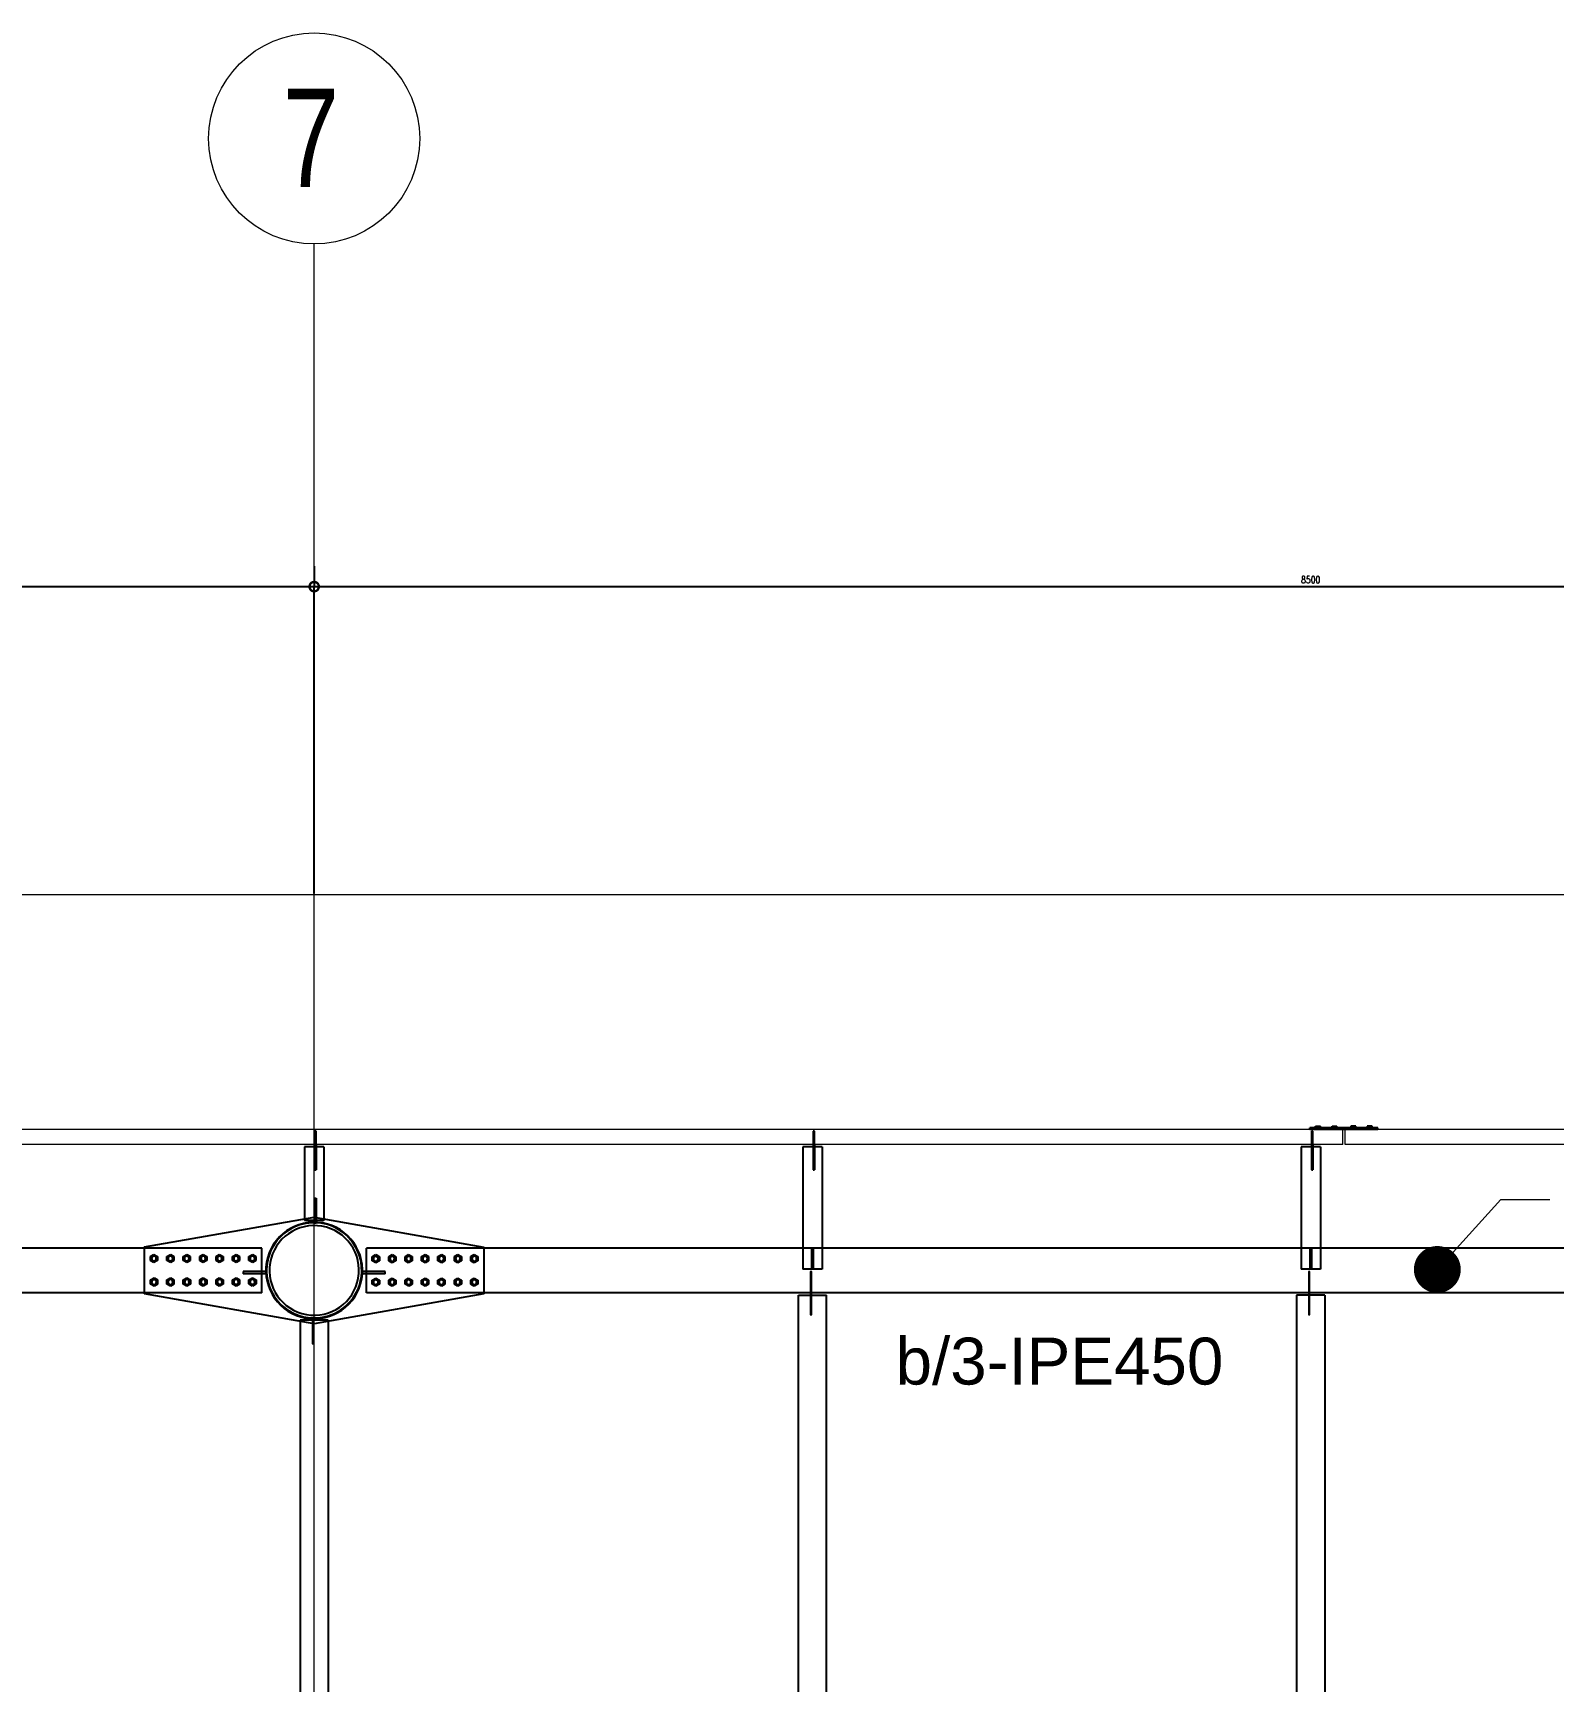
# Model space of a CAD drawing. Header units: millimetres. Extents: x -158 to 97215, y -53820 to 8373.
# Drawn here: x 15034 to 21517, y -28559 to -21530 of the extents above; entities that cross this region are included whole.
import ezdxf
from ezdxf.enums import TextEntityAlignment as Align

# ---------------------------------------------------------------- set-up
doc = ezdxf.new("R2010")
doc.units = ezdxf.units.MM
doc.header["$LTSCALE"] = 0.8
doc.linetypes.add('Grid Line', pattern=[3.33375, 1.905, -0.47625, 0.47625, -0.47625])
for name, color, linetype, lineweight in [('0-1', 7, 'Continuous', 5), ('E_COLUMNAS-1', 1, 'Continuous', 25), ('E_EJES', 8, 'Continuous', 9), ('E_EJES-1', 8, 'Grid Line', 9), ('E_TEXTO', 3, 'Continuous', 9), ('P-PLATINA', 6, 'Continuous', 15)]:
    doc.layers.add(name, color=color, linetype=linetype, lineweight=lineweight)
doc.layers.add('COTAS', color=8, linetype='Continuous')
doc.layers.add('VIGAS', color=8, linetype='Continuous')
doc.styles.add('CNI_COTAS', font='romans.shx', dxfattribs={"width": 0.8})
doc.styles.add('Swis721 LtCn BT', font='swisscl.ttf', dxfattribs={"height": 0.42})
doc.styles.add('VERDANA', font='arial.ttf')
doc.dimstyles.new('1.5', dxfattribs={"dimscale": 0, "dimtxt": 30, "dimasz": 80, "dimexe": 4, "dimexo": 4, "dimgap": 15, "dimtad": 1, "dimdec": 0, "dimzin": 4, "dimdsep": 46, "dimtxsty": 'CNI_COTAS', "dimblk": 'DOTSMALL', "dimcen": 0, "dimclrd": 256, "dimclrt": 3, "dimadec": 0, "dimazin": 0, "dimtfac": 1, "dimtdec": 0, "dimtmove": 2, "dimatfit": 0, "dimldrblk": 'DOTSMALL', "dimfxl": 0.05, "dimtolj": 1, "dimtzin": 0, "dimarcsym": 0})

# ---------------------------------------------------------------- blocks, each defined once
blk = doc.blocks.new('Grid - CNI_NOMBRE EJES-372759-_6_00m_N_E_-NIVEL-2 DOC')
at = {"layer": 'E_EJES'}
blk.add_circle((0, 0), 0.003, dxfattribs=at)
blk = doc.blocks.new('_DotSmall')
at = {"color": 0, "linetype": 'ByBlock', "const_width": 0.5}
blk.add_lwpolyline([(-0.0625, 0, 1), (0.0625, 0, 1)], format="xyb", close=True, dxfattribs=at)
blk = doc.blocks.new('*D172')
at = {"layer": 'COTAS', "color": 0, "lineweight": -2, "transparency": 16777216}
for p, q in [((7733.3, -25200.7), (7733.3, -23887.4)), ((16233.3, -25200.7), (16233.3, -23887.4))]:
    blk.add_line(p, q, dxfattribs=at)
at = {"layer": 'COTAS', "lineweight": -2, "transparency": 16777216}
blk.add_line((7733.3, -23891.4), (16233.3, -23891.4), dxfattribs=at)
at = {"layer": 'Defpoints', "color": 0, "transparency": 16777216}
for p in [(16233.3, -23891.4), (7733.3, -25204.7), (16233.3, -25204.7)]:
    blk.add_point(p, dxfattribs=at)
at = {"layer": 'COTAS', "lineweight": -2, "transparency": 16777216, "xscale": 80, "yscale": 80, "zscale": 80, "rotation": 180}
blk.add_blockref('_DotSmall', (7733.3, -23891.4), dxfattribs=at)
at = {"layer": 'COTAS', "lineweight": -2, "transparency": 16777216, "xscale": 80, "yscale": 80, "zscale": 80}
blk.add_blockref('_DotSmall', (16233.3, -23891.4), dxfattribs=at)
at = {"layer": 'COTAS', "color": 3, "transparency": 16777216, "insert": (11983.3, -23861.4), "char_height": 30, "attachment_point": 5, "style": 'CNI_COTAS'}
blk.add_mtext('\\A1;8500', dxfattribs=at)
blk = doc.blocks.new('*D167')
at = {"layer": 'COTAS', "color": 0, "lineweight": -2, "transparency": 16777216}
blk.add_line((16233.3, -23804.8), (16233.3, -23895.4), dxfattribs=at)
at = {"layer": 'COTAS', "lineweight": -2, "transparency": 16777216}
blk.add_line((16233.3, -23891.4), (24733.3, -23891.4), dxfattribs=at)
at = {"layer": 'Defpoints', "color": 0, "transparency": 16777216}
for p in [(16233.3, -23800.8), (24733.3, -23891.4), (24733.3, -23891.4)]:
    blk.add_point(p, dxfattribs=at)
at = {"layer": 'COTAS', "lineweight": -2, "transparency": 16777216, "xscale": 80, "yscale": 80, "zscale": 80, "rotation": 180}
blk.add_blockref('_DotSmall', (16233.3, -23891.4), dxfattribs=at)
at = {"layer": 'COTAS', "lineweight": -2, "transparency": 16777216, "xscale": 80, "yscale": 80, "zscale": 80}
blk.add_blockref('_DotSmall', (24733.3, -23891.4), dxfattribs=at)
at = {"layer": 'COTAS', "color": 3, "transparency": 16777216, "insert": (20483.3, -23861.4), "char_height": 30, "attachment_point": 5, "style": 'CNI_COTAS'}
blk.add_mtext('\\A1;8500', dxfattribs=at)

msp = doc.modelspace()

# ---------------------------------------------------------------- linework, layer by layer
at = {"color": 1, "linetype": 'Continuous'}
for centre, radius, start, end in [((15550.1, -26757.4), 11.5, 18.0268, 198.0268), ((15550.1, -26757.4), 11.5, 198.0268, 18.0268), ((15550.1, -26757.4), 10, 90.0268, 270.0268), ((15550.1, -26757.4), 10, 270.0268, 90.0268), ((15620.1, -26757.3), 11.5, 18.0268, 198.0268), ((15620.1, -26757.3), 11.5, 198.0268, 18.0268), ((15620.1, -26757.3), 10, 90.0268, 270.0268), ((15620.1, -26757.3), 10, 270.0268, 90.0268), ((15690.1, -26757.3), 11.5, 18.0268, 198.0268), ((15690.1, -26757.3), 11.5, 198.0268, 18.0268), ((15690.1, -26757.3), 10, 90.0268, 270.0268), ((15690.1, -26757.3), 10, 270.0268, 90.0268), ((15760.1, -26757.3), 11.5, 18.0268, 198.0268), ((15760.1, -26757.3), 11.5, 198.0268, 18.0268), ((15760.1, -26757.3), 10, 90.0268, 270.0268), ((15760.1, -26757.3), 10, 270.0268, 90.0268), ((15830.1, -26757.2), 11.5, 18.0268, 198.0268), ((15830.1, -26757.2), 11.5, 198.0268, 18.0268), ((15830.1, -26757.2), 10, 90.0268, 270.0268), ((15830.1, -26757.2), 10, 270.0268, 90.0268), ((15900.1, -26757.2), 11.5, 18.0268, 198.0268), ((15900.1, -26757.2), 11.5, 198.0268, 18.0268), ((15900.1, -26757.2), 10, 90.0268, 270.0268), ((15900.1, -26757.2), 10, 270.0268, 90.0268), ((15970.1, -26757.2), 11.5, 18.0268, 198.0268), ((15970.1, -26757.2), 11.5, 198.0268, 18.0268), ((15970.1, -26757.2), 10, 90.0268, 270.0268), ((15970.1, -26757.2), 10, 270.0268, 90.0268), ((16496.2, -26758), 11.5, 18.0268, 198.0268), ((16496.2, -26758), 11.5, 198.0268, 18.0268), ((16496.2, -26758), 10, 90.0268, 270.0268), ((16496.2, -26758), 10, 270.0268, 90.0268), ((16566.2, -26757.9), 11.5, 18.0268, 198.0268), ((16566.2, -26757.9), 11.5, 198.0268, 18.0268), ((16566.2, -26757.9), 10, 90.0268, 270.0268), ((16566.2, -26757.9), 10, 270.0268, 90.0268), ((16636.2, -26757.9), 11.5, 18.0268, 198.0268), ((16636.2, -26757.9), 11.5, 198.0268, 18.0268), ((16636.2, -26757.9), 10, 90.0268, 270.0268), ((16636.2, -26757.9), 10, 270.0268, 90.0268), ((16706.2, -26757.9), 11.5, 18.0268, 198.0268), ((16706.2, -26757.9), 11.5, 198.0268, 18.0268), ((16706.2, -26757.9), 10, 90.0268, 270.0268), ((16706.2, -26757.9), 10, 270.0268, 90.0268), ((16776.2, -26757.8), 11.5, 18.0268, 198.0268), ((16776.2, -26757.8), 11.5, 198.0268, 18.0268), ((16776.2, -26757.8), 10, 90.0268, 270.0268), ((16776.2, -26757.8), 10, 270.0268, 90.0268), ((16846.2, -26757.8), 11.5, 18.0268, 198.0268), ((16846.2, -26757.8), 11.5, 198.0268, 18.0268), ((16846.2, -26757.8), 10, 90.0268, 270.0268), ((16846.2, -26757.8), 10, 270.0268, 90.0268), ((16916.2, -26757.8), 11.5, 18.0268, 198.0268), ((16916.2, -26757.8), 11.5, 198.0268, 18.0268), ((16916.2, -26757.8), 10, 90.0268, 270.0268), ((16916.2, -26757.8), 10, 270.0268, 90.0268), ((15550.2, -26857.4), 11.5, 18.0268, 198.0268), ((15550.2, -26857.4), 10, 90.0268, 270.0268), ((15550.2, -26857.4), 10, 270.0268, 90.0268), ((15620.2, -26857.3), 11.5, 18.0268, 198.0268), ((15620.2, -26857.3), 10, 90.0268, 270.0268), ((15620.2, -26857.3), 10, 270.0268, 90.0268), ((15690.2, -26857.3), 11.5, 18.0268, 198.0268), ((15690.2, -26857.3), 10, 90.0268, 270.0268), ((15690.2, -26857.3), 10, 270.0268, 90.0268), ((15760.2, -26857.3), 11.5, 18.0268, 198.0268), ((15760.2, -26857.3), 10, 90.0268, 270.0268), ((15760.2, -26857.3), 10, 270.0268, 90.0268), ((15830.2, -26857.2), 11.5, 18.0268, 198.0268), ((15830.2, -26857.2), 10, 90.0268, 270.0268), ((15830.2, -26857.2), 10, 270.0268, 90.0268), ((15900.2, -26857.2), 11.5, 18.0268, 198.0268), ((15900.2, -26857.2), 10, 90.0268, 270.0268), ((15900.2, -26857.2), 10, 270.0268, 90.0268), ((15970.2, -26857.2), 11.5, 18.0268, 198.0268), ((15970.2, -26857.2), 10, 90.0268, 270.0268), ((15970.2, -26857.2), 10, 270.0268, 90.0268), ((16496.2, -26858), 11.5, 18.0268, 198.0268), ((16496.2, -26858), 10, 90.0268, 270.0268), ((16496.2, -26858), 10, 270.0268, 90.0268), ((16566.2, -26857.9), 11.5, 18.0268, 198.0268), ((16566.2, -26857.9), 10, 90.0268, 270.0268), ((16566.2, -26857.9), 10, 270.0268, 90.0268), ((16636.2, -26857.9), 11.5, 18.0268, 198.0268), ((16636.2, -26857.9), 10, 90.0268, 270.0268), ((16636.2, -26857.9), 10, 270.0268, 90.0268), ((16706.2, -26857.9), 11.5, 18.0268, 198.0268), ((16706.2, -26857.9), 10, 90.0268, 270.0268), ((16706.2, -26857.9), 10, 270.0268, 90.0268), ((16776.2, -26857.8), 11.5, 18.0268, 198.0268), ((16776.2, -26857.8), 10, 90.0268, 270.0268), ((16776.2, -26857.8), 10, 270.0268, 90.0268), ((16846.2, -26857.8), 11.5, 18.0268, 198.0268), ((16846.2, -26857.8), 10, 90.0268, 270.0268), ((16846.2, -26857.8), 10, 270.0268, 90.0268), ((16916.2, -26857.8), 11.5, 18.0268, 198.0268), ((16916.2, -26857.8), 10, 90.0268, 270.0268), ((16916.2, -26857.8), 10, 270.0268, 90.0268), ((15550.2, -26857.4), 11.5, 198.0268, 18.0268), ((15620.2, -26857.3), 11.5, 198.0268, 18.0268), ((15690.2, -26857.3), 11.5, 198.0268, 18.0268), ((15760.2, -26857.3), 11.5, 198.0268, 18.0268), ((15830.2, -26857.2), 11.5, 198.0268, 18.0268), ((15900.2, -26857.2), 11.5, 198.0268, 18.0268), ((15970.2, -26857.2), 11.5, 198.0268, 18.0268), ((16496.2, -26858), 11.5, 198.0268, 18.0268), ((16566.2, -26857.9), 11.5, 198.0268, 18.0268), ((16636.2, -26857.9), 11.5, 198.0268, 18.0268), ((16706.2, -26857.9), 11.5, 198.0268, 18.0268), ((16776.2, -26857.8), 11.5, 198.0268, 18.0268), ((16846.2, -26857.8), 11.5, 198.0268, 18.0268), ((16916.2, -26857.8), 11.5, 198.0268, 18.0268)]:
    msp.add_arc(centre, radius, start, end, dxfattribs=at)
at = {"layer": '0-1', "color": 8}
for p, q in [((20619.8, -26206.2), (8629.8, -26206.2)), ((20619.8, -26271.2), (20619.8, -26206.2)), ((24583.3, -26206.2), (20629.8, -26206.2)), ((20629.8, -26271.2), (20629.8, -26206.2)), ((20619.8, -26271.2), (8629.8, -26271.2)), ((24583.3, -26271.2), (20629.8, -26271.2))]:
    msp.add_line(p, q, dxfattribs=at)
at = {"layer": 'E_COLUMNAS-1'}
for centre, radius, start, end in [((16233.3, -26808.3), 206, 80, 260), ((16233.3, -26808.3), 206, 80, 260), ((16233.3, -26807.7), 203, 10, 190), ((16233.3, -26807.7), 191, 350, 170), ((16233.3, -26808.3), 206, 260, 80), ((16233.3, -26808.3), 206, 260, 80), ((16233.3, -26807.7), 203, 190, 10), ((16233.3, -26807.7), 191, 170, 350)]:
    msp.add_arc(centre, radius, start, end, dxfattribs=at)
at = {"layer": 'E_EJES-1'}
for p, q in [((16233.3, -52920), (16233.3, -22429.9)), ((2836.9, -25204.7), (96315.4, -25204.7))]:
    msp.add_line(p, q, dxfattribs=at)
at = {"layer": 'E_TEXTO', "color": 4}
for p, q in [((21023.3, -26803.9), (21293.9, -26505.9)), ((21293.9, -26505.9), (21503.6, -26505.9))]:
    msp.add_line(p, q, dxfattribs=at)
at = {"layer": 'E_TEXTO', "color": 4, "const_width": 100}
msp.add_lwpolyline([(20973.3, -26803.9, 1), (21073.3, -26803.9, 1)], format="xyb", close=True, dxfattribs=at)
at = {"layer": 'P-PLATINA'}
for p, q in [((18349.2, -26832.6), (18355.2, -26832.6)), ((20474.2, -26832.6), (20480.2, -26832.6))]:
    msp.add_line(p, q, dxfattribs=at)
for points in [[(18355.2, -26912.9), (18355.2, -26902.9), (18355.2, -26812.6), (18349.2, -26812.6), (18349.2, -26902.9), (18349.2, -26912.9), (18349.2, -26997.9), (18355.2, -26997.9)], [(20480.2, -26912.9), (20480.2, -26902.9), (20480.2, -26812.6), (20474.2, -26812.6), (20474.2, -26902.9), (20474.2, -26912.9), (20474.2, -26997.9), (20480.2, -26997.9)], [(16224.2, -27010.7), (16224.2, -27013.5), (16224.2, -27120.7), (16230.2, -27120.7), (16230.2, -27014), (16230.2, -27010.7)]]:
    msp.add_lwpolyline(points, close=True, dxfattribs=at)
at = {"layer": 'VIGAS'}
for p, q in [((16242.1, -26213.7), (16236.1, -26213.7)), ((16236.1, -26213.7), (16236.1, -26271.2)), ((16242.1, -26271.2), (16242.1, -26213.7)), ((18367, -26213.7), (18361, -26213.7)), ((18361, -26213.7), (18361, -26271.2)), ((18367, -26271.2), (18367, -26213.7)), ((20769.8, -26200.2), (20479.8, -26200.2)), ((20479.8, -26206.2), (20479.8, -26200.2)), ((20619.8, -26206.2), (20479.8, -26206.2)), ((20492, -26213.7), (20486, -26213.7)), ((20486, -26213.7), (20486, -26271.2)), ((20492, -26271.2), (20492, -26213.7)), ((20504.4, -26200.2), (20504.4, -26192.2)), ((20504.4, -26192.2), (20525.2, -26192.2)), ((20509.6, -26200.2), (20509.6, -26192.2)), ((20520, -26200.2), (20520, -26192.2)), ((20525.2, -26200.2), (20525.2, -26192.2)), ((20574.4, -26200.2), (20574.4, -26192.2)), ((20574.4, -26192.2), (20595.2, -26192.2)), ((20579.6, -26200.2), (20579.6, -26192.2)), ((20590, -26200.2), (20590, -26192.2)), ((20595.2, -26200.2), (20595.2, -26192.2)), ((20629.8, -26206.2), (20619.8, -26206.2)), ((20769.8, -26206.2), (20629.8, -26206.2)), ((20675.2, -26192.2), (20654.4, -26192.2)), ((20654.4, -26192.2), (20654.4, -26200.2)), ((20659.6, -26200.2), (20659.6, -26192.2)), ((20670, -26200.2), (20670, -26192.2)), ((20675.2, -26200.2), (20675.2, -26192.2)), ((20745.2, -26192.2), (20724.4, -26192.2)), ((20724.4, -26192.2), (20724.4, -26200.2)), ((20729.6, -26200.2), (20729.6, -26192.2)), ((20740, -26200.2), (20740, -26192.2)), ((20745.2, -26200.2), (20745.2, -26192.2)), ((20769.8, -26206.2), (20769.8, -26200.2)), ((16192.5, -26281.2), (16191.9, -26587.6)), ((16274.5, -26281.2), (16192.5, -26281.2)), ((16236.1, -26223.7), (16242.1, -26223.7)), ((16236.1, -26271.2), (16236.1, -26281.2)), ((16236.1, -26271.2), (16242.1, -26271.2)), ((16236.1, -26281.2), (16236.1, -26378.7)), ((16236.1, -26283.7), (16242.1, -26283.7)), ((16242.1, -26271.2), (16242.1, -26281.2)), ((16242.1, -26281.2), (16242.1, -26378.7)), ((16274.5, -26281.2), (16273.9, -26587.5)), ((18399.5, -26281.2), (18317.5, -26281.2)), ((18317.5, -26281.2), (18317.5, -26712.9)), ((18361, -26223.7), (18367, -26223.7)), ((18361, -26271.2), (18361, -26281.2)), ((18361, -26271.2), (18367, -26271.2)), ((18361, -26281.2), (18361, -26378.7)), ((18361, -26283.7), (18367, -26283.7)), ((18367, -26271.2), (18367, -26281.2)), ((18367, -26281.2), (18367, -26378.7)), ((18399.5, -26281.2), (18399.5, -26712.9)), ((20524.5, -26281.2), (20442.5, -26281.2)), ((20442.5, -26281.2), (20442.5, -26712.9)), ((20486, -26223.7), (20492, -26223.7)), ((20486, -26271.2), (20486, -26281.2)), ((20486, -26271.2), (20492, -26271.2)), ((20486, -26281.2), (20486, -26378.7)), ((20486, -26283.7), (20492, -26283.7)), ((20492, -26271.2), (20492, -26281.2)), ((20492, -26281.2), (20492, -26378.7)), ((20524.5, -26281.2), (20524.5, -26712.9)), ((16236.1, -26363.7), (16242.1, -26363.7)), ((16236.1, -26378.7), (16242.1, -26378.7)), ((18361, -26363.7), (18367, -26363.7)), ((18361, -26378.7), (18367, -26378.7)), ((20486, -26363.7), (20492, -26363.7)), ((20486, -26378.7), (20492, -26378.7)), ((16235.4, -26499.7), (16235.4, -26602.5)), ((16235.4, -26499.7), (16241.4, -26499.7)), ((16241.4, -26499.7), (16241.4, -26603)), ((15510.2, -26707.4), (16233.3, -26580.3)), ((15510.2, -26707.4), (16233.3, -26580.3)), ((16191.9, -26587.6), (16191.9, -26594.7)), ((16273.9, -26594.7), (16191.9, -26594.7)), ((16233.3, -26580.3), (16956.3, -26708.3)), ((16233.3, -26580.3), (16956.3, -26708.3)), ((16235.4, -26602.5), (16235.4, -26604.7)), ((16235.4, -26604.7), (16241.4, -26604.7)), ((16241.4, -26603), (16241.4, -26604.7)), ((16273.9, -26587.5), (16273.9, -26594.7)), ((15510.2, -26907.4), (15510.2, -26707.4)), ((15510.2, -26907.4), (15510.2, -26707.4)), ((16956.3, -26708.3), (16956.3, -26908.3)), ((16956.3, -26708.3), (16956.3, -26908.3)), ((15510.2, -26712.9), (8456.3, -26712.9)), ((16010.3, -26712.9), (15510.2, -26712.9)), ((15535.1, -26748.7), (15550.1, -26740)), ((15535.1, -26766), (15535.1, -26748.7)), ((15550.1, -26774.7), (15535.1, -26766)), ((15550.1, -26740), (15565.1, -26748.7)), ((15565.1, -26766), (15550.1, -26774.7)), ((15565.1, -26748.7), (15565.1, -26766)), ((15605.1, -26748.7), (15620.1, -26740)), ((15605.1, -26766), (15605.1, -26748.7)), ((15620.1, -26774.7), (15605.1, -26766)), ((15620.1, -26740), (15635.1, -26748.7)), ((15635.1, -26766), (15620.1, -26774.7)), ((15635.1, -26748.7), (15635.1, -26766)), ((15675.1, -26748.6), (15690.1, -26740)), ((15675.1, -26766), (15675.1, -26748.6)), ((15690.1, -26774.6), (15675.1, -26766)), ((15690.1, -26740), (15705.1, -26748.6)), ((15705.1, -26766), (15690.1, -26774.6)), ((15705.1, -26748.6), (15705.1, -26766)), ((15745.1, -26748.6), (15760.1, -26739.9)), ((15745.1, -26765.9), (15745.1, -26748.6)), ((15760.1, -26774.6), (15745.1, -26765.9)), ((15760.1, -26739.9), (15775.1, -26748.6)), ((15775.1, -26765.9), (15760.1, -26774.6)), ((15775.1, -26748.6), (15775.1, -26765.9)), ((15815.1, -26748.6), (15830.1, -26739.9)), ((15815.1, -26765.9), (15815.1, -26748.6)), ((15830.1, -26774.6), (15815.1, -26765.9)), ((15830.1, -26739.9), (15845.1, -26748.6)), ((15845.1, -26765.9), (15830.1, -26774.6)), ((15845.1, -26748.6), (15845.1, -26765.9)), ((15885.1, -26748.5), (15900.1, -26739.9)), ((15885.1, -26765.9), (15885.1, -26748.5)), ((15900.1, -26774.5), (15885.1, -26765.9)), ((15900.1, -26739.9), (15915.1, -26748.5)), ((15915.1, -26765.9), (15900.1, -26774.5)), ((15915.1, -26748.5), (15915.1, -26765.9)), ((15955.1, -26748.5), (15970.1, -26739.8)), ((15955.1, -26765.8), (15955.1, -26748.5)), ((15970.1, -26774.5), (15955.1, -26765.8)), ((15970.1, -26739.8), (15985.1, -26748.5)), ((15985.1, -26765.8), (15970.1, -26774.5)), ((15985.1, -26748.5), (15985.1, -26765.8)), ((16010.3, -26902.9), (16010.3, -26712.9)), ((16456.2, -26902.9), (16456.2, -26712.9)), ((16956.3, -26712.9), (16456.2, -26712.9)), ((16481.2, -26749.3), (16496.2, -26740.7)), ((16481.2, -26766.6), (16481.2, -26749.3)), ((16496.2, -26775.3), (16481.2, -26766.6)), ((16496.2, -26740.7), (16511.2, -26749.3)), ((16511.2, -26766.6), (16496.2, -26775.3)), ((16511.2, -26749.3), (16511.2, -26766.6)), ((16551.2, -26749.3), (16566.2, -26740.6)), ((16551.2, -26766.6), (16551.2, -26749.3)), ((16566.2, -26775.3), (16551.2, -26766.6)), ((16566.2, -26740.6), (16581.2, -26749.3)), ((16581.2, -26766.6), (16566.2, -26775.3)), ((16581.2, -26749.3), (16581.2, -26766.6)), ((16621.2, -26749.3), (16636.2, -26740.6)), ((16621.2, -26766.6), (16621.2, -26749.3)), ((16636.2, -26775.2), (16621.2, -26766.6)), ((16636.2, -26740.6), (16651.2, -26749.2)), ((16651.2, -26766.6), (16636.2, -26775.2)), ((16651.2, -26749.2), (16651.2, -26766.6)), ((16691.2, -26749.2), (16706.2, -26740.6)), ((16691.2, -26766.5), (16691.2, -26749.2)), ((16706.2, -26775.2), (16691.2, -26766.5)), ((16706.2, -26740.6), (16721.2, -26749.2)), ((16721.2, -26766.5), (16706.2, -26775.2)), ((16721.2, -26749.2), (16721.2, -26766.5)), ((16761.2, -26749.2), (16776.2, -26740.5)), ((16761.2, -26766.5), (16761.2, -26749.2)), ((16776.2, -26775.2), (16761.2, -26766.5)), ((16776.2, -26740.5), (16791.2, -26749.2)), ((16791.2, -26766.5), (16776.2, -26775.2)), ((16791.2, -26749.2), (16791.2, -26766.5)), ((16831.2, -26749.2), (16846.2, -26740.5)), ((16831.2, -26766.5), (16831.2, -26749.2)), ((16846.2, -26775.1), (16831.2, -26766.5)), ((16846.2, -26740.5), (16861.2, -26749.1)), ((16861.2, -26766.5), (16846.2, -26775.1)), ((16861.2, -26749.1), (16861.2, -26766.5)), ((16901.2, -26749.1), (16916.2, -26740.5)), ((16901.2, -26766.4), (16901.2, -26749.1)), ((16916.2, -26775.1), (16901.2, -26766.4)), ((16916.2, -26740.5), (16931.2, -26749.1)), ((16931.2, -26766.4), (16916.2, -26775.1)), ((16931.2, -26749.1), (16931.2, -26766.4)), ((24086.2, -26712.9), (16956.3, -26712.9)), ((18317.5, -26712.9), (18317.5, -26803.2)), ((18355.5, -26803.2), (18355.5, -26713.2)), ((18355.5, -26713.2), (18361.5, -26713.2)), ((18355.5, -26803.2), (18355.5, -26713.2)), ((18355.5, -26713.2), (18361.5, -26713.2)), ((18361.5, -26713.2), (18361.5, -26803.2)), ((18361.5, -26713.2), (18361.5, -26803.2)), ((18399.5, -26712.9), (18399.5, -26803.2)), ((20442.5, -26712.9), (20442.5, -26803.2)), ((20480.5, -26803.2), (20480.5, -26713.2)), ((20480.5, -26713.2), (20486.5, -26713.2)), ((20480.5, -26803.2), (20480.5, -26713.2)), ((20480.5, -26713.2), (20486.5, -26713.2)), ((20486.5, -26713.2), (20486.5, -26803.2)), ((20486.5, -26713.2), (20486.5, -26803.2)), ((20524.5, -26712.9), (20524.5, -26803.2)), ((15535.2, -26848.7), (15550.2, -26840)), ((15535.2, -26866), (15535.2, -26848.7)), ((15550.2, -26840), (15565.2, -26848.7)), ((15565.2, -26848.7), (15565.2, -26866)), ((15605.2, -26848.7), (15620.2, -26840)), ((15605.2, -26866), (15605.2, -26848.7)), ((15620.2, -26840), (15635.2, -26848.7)), ((15635.2, -26848.7), (15635.2, -26866)), ((15675.2, -26848.6), (15690.2, -26840)), ((15675.2, -26866), (15675.2, -26848.6)), ((15690.2, -26840), (15705.2, -26848.6)), ((15705.2, -26848.6), (15705.2, -26866)), ((15745.2, -26848.6), (15760.2, -26839.9)), ((15745.2, -26865.9), (15745.2, -26848.6)), ((15760.2, -26839.9), (15775.2, -26848.6)), ((15775.2, -26848.6), (15775.2, -26865.9)), ((15815.2, -26848.6), (15830.2, -26839.9)), ((15815.2, -26865.9), (15815.2, -26848.6)), ((15830.2, -26839.9), (15845.2, -26848.6)), ((15845.2, -26848.6), (15845.2, -26865.9)), ((15885.2, -26848.5), (15900.2, -26839.9)), ((15885.2, -26865.9), (15885.2, -26848.5)), ((15900.2, -26839.9), (15915.2, -26848.5)), ((15915.2, -26848.5), (15915.2, -26865.9)), ((16027.6, -26812.6), (15930.3, -26812.6)), ((15930.3, -26812.6), (15930.3, -26822.6)), ((16028.5, -26822.6), (15930.3, -26822.6)), ((15955.2, -26848.5), (15970.2, -26839.8)), ((15955.2, -26865.8), (15955.2, -26848.5)), ((15970.2, -26839.8), (15985.2, -26848.5)), ((15985.2, -26848.5), (15985.2, -26865.8)), ((16030.3, -26812.6), (16027.6, -26812.6)), ((16030.3, -26822.6), (16028.5, -26822.6)), ((16030.3, -26822.6), (16030.3, -26812.6)), ((16438.9, -26812.6), (16436.2, -26812.6)), ((16436.2, -26812.6), (16436.2, -26822.6)), ((16438, -26822.6), (16436.2, -26822.6)), ((16536.2, -26822.6), (16438, -26822.6)), ((16536.2, -26812.6), (16438.9, -26812.6)), ((16481.2, -26849.3), (16496.2, -26840.7)), ((16481.2, -26866.6), (16481.2, -26849.3)), ((16496.2, -26840.7), (16511.2, -26849.3)), ((16511.2, -26849.3), (16511.2, -26866.6)), ((16536.2, -26822.6), (16536.2, -26812.6)), ((16551.2, -26849.3), (16566.2, -26840.6)), ((16551.2, -26866.6), (16551.2, -26849.3)), ((16566.2, -26840.6), (16581.2, -26849.3)), ((16581.2, -26849.3), (16581.2, -26866.6)), ((16621.2, -26849.3), (16636.2, -26840.6)), ((16621.2, -26866.6), (16621.2, -26849.3)), ((16636.2, -26840.6), (16651.2, -26849.2)), ((16651.2, -26849.2), (16651.2, -26866.6)), ((16691.2, -26849.2), (16706.2, -26840.6)), ((16691.2, -26866.5), (16691.2, -26849.2)), ((16706.2, -26840.6), (16721.2, -26849.2)), ((16721.2, -26849.2), (16721.2, -26866.5)), ((16761.2, -26849.2), (16776.2, -26840.5)), ((16761.2, -26866.5), (16761.2, -26849.2)), ((16776.2, -26840.5), (16791.2, -26849.2)), ((16791.2, -26849.2), (16791.2, -26866.5)), ((16831.2, -26849.2), (16846.2, -26840.5)), ((16831.2, -26866.5), (16831.2, -26849.2)), ((16846.2, -26840.5), (16861.2, -26849.1)), ((16861.2, -26849.1), (16861.2, -26866.5)), ((16901.2, -26849.1), (16916.2, -26840.5)), ((16901.2, -26866.4), (16901.2, -26849.1)), ((16916.2, -26840.5), (16931.2, -26849.1)), ((16931.2, -26849.1), (16931.2, -26866.4)), ((18399.5, -26803.2), (18317.5, -26803.2)), ((18355.5, -26783.2), (18361.5, -26783.2)), ((18361.5, -26803.2), (18355.5, -26803.2)), ((18361.5, -26803.2), (18355.5, -26803.2)), ((20524.5, -26803.2), (20442.5, -26803.2)), ((20480.5, -26783.2), (20486.5, -26783.2)), ((20486.5, -26803.2), (20480.5, -26803.2)), ((20486.5, -26803.2), (20480.5, -26803.2)), ((15510.2, -26902.9), (8456.3, -26902.9)), ((16010.3, -26902.9), (15510.2, -26902.9)), ((16233.5, -27036.3), (15510.2, -26907.4)), ((16233.5, -27036.3), (15510.2, -26907.4)), ((15550.2, -26874.7), (15535.2, -26866)), ((15565.2, -26866), (15550.2, -26874.7)), ((15620.2, -26874.7), (15605.2, -26866)), ((15635.2, -26866), (15620.2, -26874.7)), ((15690.2, -26874.6), (15675.2, -26866)), ((15705.2, -26866), (15690.2, -26874.6)), ((15760.2, -26874.6), (15745.2, -26865.9)), ((15775.2, -26865.9), (15760.2, -26874.6)), ((15830.2, -26874.6), (15815.2, -26865.9)), ((15845.2, -26865.9), (15830.2, -26874.6)), ((15900.2, -26874.5), (15885.2, -26865.9)), ((15915.2, -26865.9), (15900.2, -26874.5)), ((15970.2, -26874.5), (15955.2, -26865.8)), ((15985.2, -26865.8), (15970.2, -26874.5)), ((16956.3, -26908.3), (16233.5, -27036.3)), ((16956.3, -26908.3), (16233.5, -27036.3)), ((16956.3, -26902.9), (16456.2, -26902.9)), ((16496.3, -26875.3), (16481.2, -26866.6)), ((16511.2, -26866.6), (16496.3, -26875.3)), ((16566.3, -26875.3), (16551.2, -26866.6)), ((16581.2, -26866.6), (16566.3, -26875.3)), ((16636.3, -26875.2), (16621.2, -26866.6)), ((16651.2, -26866.6), (16636.3, -26875.2)), ((16706.3, -26875.2), (16691.2, -26866.5)), ((16721.2, -26866.5), (16706.3, -26875.2)), ((16776.3, -26875.2), (16761.2, -26866.5)), ((16791.2, -26866.5), (16776.3, -26875.2)), ((16846.3, -26875.1), (16831.2, -26866.5)), ((16861.2, -26866.5), (16846.3, -26875.1)), ((16916.3, -26875.1), (16901.2, -26866.4)), ((16931.2, -26866.4), (16916.3, -26875.1)), ((24086.2, -26902.9), (16956.3, -26902.9)), ((18298.3, -33213.9), (18298.3, -26912.9)), ((18298.3, -26912.9), (18418.3, -26912.9)), ((18418.3, -33213.9), (18418.3, -26912.9)), ((20543.3, -26912.9), (20423.3, -26912.9)), ((20423.3, -26912.9), (20423.3, -33214.1)), ((20543.3, -26912.9), (20543.3, -33214.2)), ((16293.3, -27020.7), (16173.3, -27020.7)), ((16173.3, -27020.7), (16173.3, -27025.6)), ((16173.3, -27025.6), (16173.3, -33200.2)), ((16293.3, -27020.7), (16293.3, -27025.7)), ((16293.3, -27025.7), (16293.3, -33200.3))]:
    msp.add_line(p, q, dxfattribs=at)

# ---------------------------------------------------------------- block references
at = {"layer": 'E_EJES', "xscale": 149999.9999999999, "yscale": 149999.9999999999, "zscale": 149999.9999999999}
msp.add_blockref('Grid - CNI_NOMBRE EJES-372759-_6_00m_N_E_-NIVEL-2 DOC', (16233.3, -21979.9), dxfattribs=at)

# ---------------------------------------------------------------- texts
at = {"layer": 'E_EJES', "insert": (16099.6, -21767.3), "char_height": 420, "width": 312.658, "attachment_point": 1, "style": 'Swis721 LtCn BT'}
msp.add_mtext('7', dxfattribs=at)
at = {"layer": 'E_TEXTO', "style": 'VERDANA'}
msp.add_text('b/3-IPE450', height=200, dxfattribs=at).set_placement((19411.8, -27294.7), align=Align.CENTER)

# ---------------------------------------------------------------- dimensions: what is measured, and where the dimension line sits
at = {"layer": 'COTAS'}
for base, p1, p2, picture, middle in [((24733.3, -23891.4), (16233.3, -23800.8), (24733.3, -23891.4), '*D167', (20483.3, -23861.4)), ((16233.3, -23891.4), (7733.3, -25204.7), (16233.3, -25204.7), '*D172', (11983.3, -23861.4))]:
    dim = msp.add_linear_dim(base=base, p1=p1, p2=p2, dimstyle='1.5', override={"dimscale": 1}, dxfattribs=at)
    dim.commit()
    dim.dimension.update_dxf_attribs({"geometry": picture, "text_midpoint": middle})

doc.saveas('drawing.dxf')
